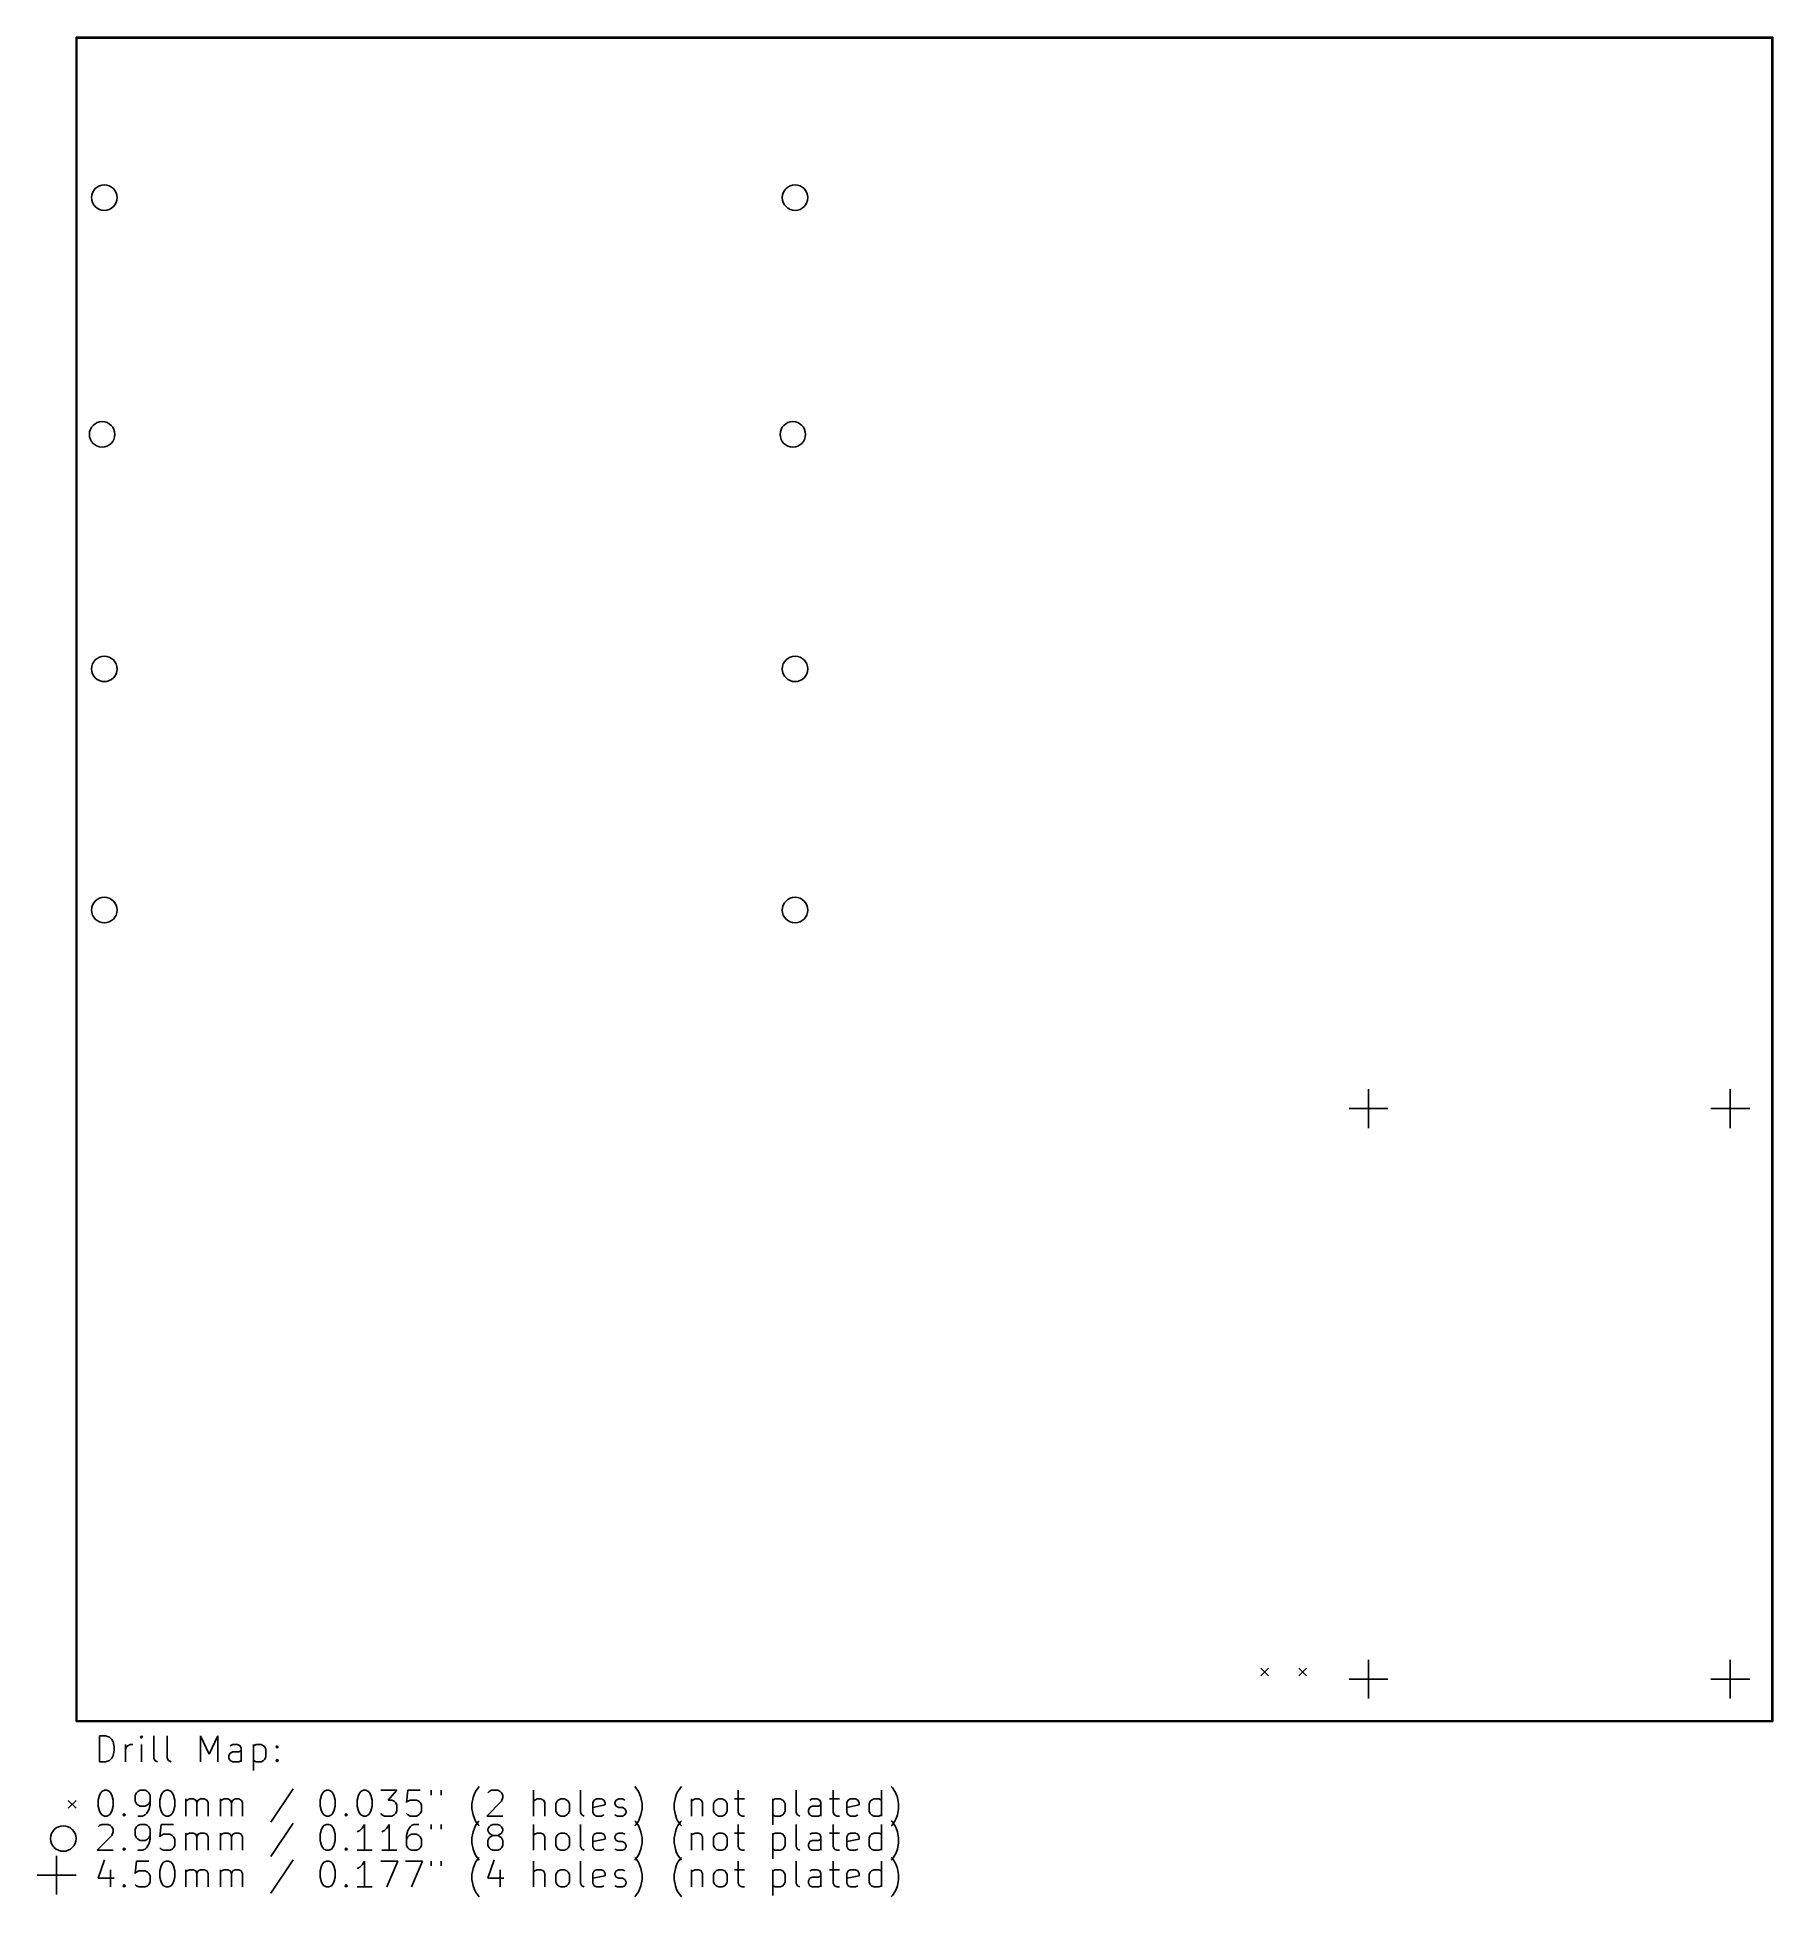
# Model space of a CAD drawing. Extents: x 13 to 214, y -231 to -15.
import ezdxf

# ---------------------------------------------------------------- set-up
doc = ezdxf.new("R2010")
doc.units = 0
doc.header["$MEASUREMENT"] = 0
doc.layers.add('BLACK', color=7, linetype='CONTINUOUS')

msp = doc.modelspace()

# ---------------------------------------------------------------- linework, layer by layer
at = {"layer": 'Black'}
for p, q in [((17.6792, -210.312), (17.6792, -15.2654)), ((17.7292, -15.19), (214.173, -15.19)), ((17.7292, -15.29), (214.173, -15.29)), ((17.7792, -210.312), (17.7792, -15.2654)), ((214.123, -210.312), (214.123, -15.24)), ((214.223, -210.312), (214.223, -15.24)), ((167.386, -137.094), (167.386, -141.594)), ((209.296, -137.094), (209.296, -141.594)), ((165.136, -139.344), (169.636, -139.344)), ((207.046, -139.344), (211.546, -139.344)), ((154.906, -204.176), (155.806, -205.076)), ((155.806, -204.176), (154.906, -205.076)), ((159.306, -204.176), (160.206, -205.076)), ((160.206, -204.176), (159.306, -205.076)), ((167.386, -203.194), (167.386, -207.694)), ((209.296, -203.194), (209.296, -207.694)), ((165.136, -205.444), (169.636, -205.444)), ((207.046, -205.444), (211.546, -205.444)), ((17.7292, -210.262), (214.173, -210.262)), ((17.7292, -210.362), (214.173, -210.362)), ((20.3935, -215.019), (20.3935, -212.019)), ((20.3935, -212.019), (21.1078, -212.019)), ((21.1078, -212.019), (21.5363, -212.162)), ((21.5363, -212.162), (21.8221, -212.448)), ((21.8221, -212.448), (21.9649, -212.733)), ((21.9649, -212.733), (22.1078, -213.305)), ((22.1078, -213.305), (22.1078, -213.733)), ((23.3935, -215.019), (23.3935, -213.019)), ((23.3935, -213.591), (23.5363, -213.305)), ((23.5363, -213.305), (23.6792, -213.162)), ((23.6792, -213.162), (23.9649, -213.019)), ((23.9649, -213.019), (24.2506, -213.019)), ((25.2506, -212.019), (25.1078, -212.162)), ((25.1078, -212.162), (25.2506, -212.305)), ((25.3935, -212.162), (25.2506, -212.019)), ((25.2506, -212.019), (25.2506, -212.305)), ((25.2506, -212.305), (25.3935, -212.162)), ((25.2506, -215.019), (25.2506, -213.019)), ((26.6792, -214.591), (26.6792, -212.019)), ((28.2506, -214.591), (28.2506, -212.019)), ((32.1078, -215.019), (32.1078, -212.019)), ((32.1078, -212.019), (33.1078, -214.162)), ((33.1078, -214.162), (34.1078, -212.019)), ((34.1078, -212.019), (34.1078, -215.019)), ((35.8221, -213.019), (35.5363, -213.162)), ((36.3935, -213.019), (35.8221, -213.019)), ((36.6792, -213.162), (36.3935, -213.019)), ((36.8221, -213.448), (36.6792, -213.162)), ((38.2506, -213.019), (38.2506, -216.019)), ((38.2506, -213.162), (38.5363, -213.019)), ((38.5363, -213.019), (39.1078, -213.019)), ((39.1078, -213.019), (39.3935, -213.162)), ((39.3935, -213.162), (39.5363, -213.305)), ((39.5363, -213.305), (39.6792, -213.591)), ((40.8221, -213.305), (40.9649, -213.162)), ((40.9649, -213.448), (40.8221, -213.305)), ((40.9649, -213.162), (41.1078, -213.305)), ((40.9649, -213.162), (40.9649, -213.448)), ((41.1078, -213.305), (40.9649, -213.448)), ((21.1078, -215.019), (20.3935, -215.019)), ((21.5363, -214.876), (21.1078, -215.019)), ((21.8221, -214.591), (21.5363, -214.876)), ((21.9649, -214.305), (21.8221, -214.591)), ((22.1078, -213.733), (21.9649, -214.305)), ((26.8221, -214.876), (26.6792, -214.591)), ((27.1078, -215.019), (26.8221, -214.876)), ((28.3935, -214.876), (28.2506, -214.591)), ((28.6792, -215.019), (28.3935, -214.876)), ((35.3935, -214.305), (35.5363, -214.019)), ((35.3935, -214.591), (35.3935, -214.305)), ((35.5363, -214.876), (35.3935, -214.591)), ((35.5363, -214.019), (35.8221, -213.876)), ((35.8221, -215.019), (35.5363, -214.876)), ((35.8221, -213.876), (36.5363, -213.876)), ((36.5363, -215.019), (35.8221, -215.019)), ((36.5363, -213.876), (36.8221, -213.733)), ((36.8221, -214.876), (36.5363, -215.019)), ((36.8221, -215.019), (36.8221, -213.448)), ((38.5363, -215.019), (38.2506, -214.876)), ((39.1078, -215.019), (38.5363, -215.019)), ((39.3935, -214.876), (39.1078, -215.019)), ((39.5363, -214.733), (39.3935, -214.876)), ((39.6792, -214.448), (39.5363, -214.733)), ((39.6792, -213.591), (39.6792, -214.448)), ((40.8221, -214.876), (40.9649, -214.733)), ((40.9649, -215.019), (40.8221, -214.876)), ((40.9649, -214.733), (41.1078, -214.876)), ((40.9649, -214.733), (40.9649, -215.019)), ((41.1078, -214.876), (40.9649, -215.019)), ((16.7792, -219.512), (17.6792, -220.412)), ((17.6792, -219.512), (16.7792, -220.412)), ((20.2506, -219.462), (20.3935, -218.891)), ((20.2506, -220.176), (20.2506, -219.462)), ((20.3935, -218.891), (20.5363, -218.605)), ((20.5363, -218.605), (20.6792, -218.462)), ((20.6792, -218.462), (20.9649, -218.319)), ((20.9649, -218.319), (21.2506, -218.319)), ((21.2506, -218.319), (21.5363, -218.462)), ((21.5363, -218.462), (21.6792, -218.605)), ((21.6792, -218.605), (21.8221, -218.891)), ((21.8221, -218.891), (21.9649, -219.462)), ((21.9649, -219.462), (21.9649, -220.176)), ((24.6792, -218.605), (24.5363, -218.891)), ((24.5363, -218.891), (24.5363, -219.605)), ((24.5363, -219.605), (24.6792, -219.891)), ((24.8221, -218.462), (24.6792, -218.605)), ((25.1078, -218.319), (24.8221, -218.462)), ((25.6792, -218.319), (25.1078, -218.319)), ((25.9649, -218.462), (25.6792, -218.319)), ((26.1078, -218.605), (25.9649, -218.462)), ((26.2506, -218.891), (26.1078, -218.605)), ((26.1078, -219.891), (26.2506, -219.605)), ((26.2506, -220.033), (26.2506, -218.891)), ((27.3935, -219.462), (27.5363, -218.891)), ((27.3935, -220.176), (27.3935, -219.462)), ((27.5363, -218.891), (27.6792, -218.605)), ((27.6792, -218.605), (27.8221, -218.462)), ((27.8221, -218.462), (28.1078, -218.319)), ((28.1078, -218.319), (28.3935, -218.319)), ((28.3935, -218.319), (28.6792, -218.462)), ((28.6792, -218.462), (28.8221, -218.605)), ((28.8221, -218.605), (28.9649, -218.891)), ((28.9649, -218.891), (29.1078, -219.462)), ((29.1078, -219.462), (29.1078, -220.176)), ((30.3935, -221.319), (30.3935, -219.319)), ((30.3935, -219.605), (30.5363, -219.462)), ((30.5363, -219.462), (30.8221, -219.319)), ((30.8221, -219.319), (31.2506, -219.319)), ((31.2506, -219.319), (31.5363, -219.462)), ((31.5363, -219.462), (31.6792, -219.748)), ((31.6792, -219.748), (31.8221, -219.462)), ((31.6792, -219.748), (31.6792, -221.319)), ((31.8221, -219.462), (32.1078, -219.319)), ((32.1078, -219.319), (32.5363, -219.319)), ((32.5363, -219.319), (32.8221, -219.462)), ((32.8221, -219.462), (32.9649, -219.748)), ((32.9649, -219.748), (32.9649, -221.319)), ((34.3935, -221.319), (34.3935, -219.319)), ((34.3935, -219.605), (34.5363, -219.462)), ((34.5363, -219.462), (34.8221, -219.319)), ((34.8221, -219.319), (35.2506, -219.319)), ((35.2506, -219.319), (35.5363, -219.462)), ((35.5363, -219.462), (35.6792, -219.748)), ((35.6792, -219.748), (35.8221, -219.462)), ((35.6792, -219.748), (35.6792, -221.319)), ((35.8221, -219.462), (36.1078, -219.319)), ((36.1078, -219.319), (36.5363, -219.319)), ((36.5363, -219.319), (36.8221, -219.462)), ((36.8221, -219.462), (36.9649, -219.748)), ((36.9649, -219.748), (36.9649, -221.319)), ((42.8221, -218.176), (40.2506, -222.033)), ((45.9649, -219.462), (46.1078, -218.891)), ((45.9649, -220.176), (45.9649, -219.462)), ((46.1078, -218.891), (46.2506, -218.605)), ((46.2506, -218.605), (46.3935, -218.462)), ((46.3935, -218.462), (46.6792, -218.319)), ((46.6792, -218.319), (46.9649, -218.319)), ((46.9649, -218.319), (47.2506, -218.462)), ((47.2506, -218.462), (47.3935, -218.605)), ((47.3935, -218.605), (47.5363, -218.891)), ((47.5363, -218.891), (47.6792, -219.462)), ((47.6792, -219.462), (47.6792, -220.176)), ((50.2506, -219.462), (50.3935, -218.891)), ((50.2506, -220.176), (50.2506, -219.462)), ((50.3935, -218.891), (50.5363, -218.605)), ((50.5363, -218.605), (50.6792, -218.462)), ((50.6792, -218.462), (50.9649, -218.319)), ((50.9649, -218.319), (51.2506, -218.319)), ((51.2506, -218.319), (51.5363, -218.462)), ((51.5363, -218.462), (51.6792, -218.605)), ((51.6792, -218.605), (51.8221, -218.891)), ((51.8221, -218.891), (51.9649, -219.462)), ((51.9649, -219.462), (51.9649, -220.176)), ((52.9649, -218.319), (54.8221, -218.319)), ((54.8221, -218.319), (53.8221, -219.462)), ((53.8221, -219.462), (54.2506, -219.462)), ((54.2506, -219.462), (54.5363, -219.605)), ((54.5363, -219.605), (54.6792, -219.748)), ((54.6792, -219.748), (54.8221, -220.033)), ((56.1078, -218.319), (55.9649, -219.748)), ((55.9649, -219.748), (56.1078, -219.605)), ((57.5363, -218.319), (56.1078, -218.319)), ((56.1078, -219.605), (56.3935, -219.462)), ((56.3935, -219.462), (57.1078, -219.462)), ((57.1078, -219.462), (57.3935, -219.605)), ((57.3935, -219.605), (57.5363, -219.748)), ((57.5363, -219.748), (57.6792, -220.033)), ((58.8221, -218.319), (58.8221, -218.891)), ((59.9649, -218.319), (59.9649, -218.891)), ((63.5363, -219.891), (63.6792, -219.176)), ((63.6792, -219.176), (63.8221, -218.748)), ((63.8221, -218.748), (63.9649, -218.462)), ((63.9649, -218.462), (64.2506, -218.033)), ((64.2506, -218.033), (64.3935, -217.891)), ((66.9649, -219.605), (65.2506, -221.319)), ((65.3935, -218.605), (65.5363, -218.462)), ((65.5363, -218.462), (65.8221, -218.319)), ((65.8221, -218.319), (66.5363, -218.319)), ((66.5363, -218.319), (66.8221, -218.462)), ((66.8221, -218.462), (66.9649, -218.605)), ((66.9649, -218.605), (67.1078, -218.891)), ((67.1078, -219.176), (66.9649, -219.605)), ((67.1078, -218.891), (67.1078, -219.176)), ((70.6792, -221.319), (70.6792, -218.319)), ((70.8221, -219.462), (70.6792, -219.605)), ((71.1078, -219.319), (70.8221, -219.462)), ((71.5363, -219.319), (71.1078, -219.319)), ((71.8221, -219.462), (71.5363, -219.319)), ((71.9649, -219.748), (71.8221, -219.462)), ((71.9649, -221.319), (71.9649, -219.748)), ((73.2506, -219.891), (73.3935, -219.605)), ((73.3935, -219.605), (73.5363, -219.462)), ((73.5363, -219.462), (73.8221, -219.319)), ((73.8221, -219.319), (74.2506, -219.319)), ((74.2506, -219.319), (74.5363, -219.462)), ((74.5363, -219.462), (74.6792, -219.605)), ((74.6792, -219.605), (74.8221, -219.891)), ((76.1078, -220.891), (76.1078, -218.319)), ((77.5363, -219.748), (77.6792, -219.462)), ((77.5363, -220.891), (77.5363, -219.748)), ((77.6792, -219.462), (77.9649, -219.319)), ((77.9649, -219.319), (78.5363, -219.319)), ((78.5363, -219.319), (78.8221, -219.462)), ((78.8221, -219.462), (78.9649, -219.748)), ((78.9649, -219.748), (78.9649, -220.033)), ((80.1078, -219.748), (80.2506, -219.462)), ((80.1078, -219.891), (80.1078, -219.748)), ((80.2506, -219.462), (80.5363, -219.319)), ((80.5363, -219.319), (80.9649, -219.319)), ((80.9649, -219.319), (81.2506, -219.462)), ((82.5363, -218.033), (82.3935, -217.891)), ((82.8221, -218.462), (82.5363, -218.033)), ((82.9649, -218.748), (82.8221, -218.462)), ((83.1078, -219.176), (82.9649, -218.748)), ((83.2506, -219.891), (83.1078, -219.176)), ((86.9649, -219.891), (87.1078, -219.176)), ((87.1078, -219.176), (87.2506, -218.748)), ((87.2506, -218.748), (87.3935, -218.462)), ((87.3935, -218.462), (87.6792, -218.033)), ((87.6792, -218.033), (87.8221, -217.891)), ((88.9649, -219.319), (88.9649, -221.319)), ((88.9649, -219.605), (89.1078, -219.462)), ((89.1078, -219.462), (89.3935, -219.319)), ((89.3935, -219.319), (89.8221, -219.319)), ((89.8221, -219.319), (90.1078, -219.462)), ((90.1078, -219.462), (90.2506, -219.748)), ((90.2506, -219.748), (90.2506, -221.319)), ((91.5363, -219.891), (91.6792, -219.605)), ((91.6792, -219.605), (91.8221, -219.462)), ((91.8221, -219.462), (92.1078, -219.319)), ((92.1078, -219.319), (92.5363, -219.319)), ((92.5363, -219.319), (92.8221, -219.462)), ((92.8221, -219.462), (92.9649, -219.605)), ((92.9649, -219.605), (93.1078, -219.891)), ((93.9649, -219.319), (95.1078, -219.319)), ((94.3935, -218.319), (94.3935, -220.891)), ((98.3935, -219.319), (98.3935, -222.319)), ((98.3935, -219.462), (98.6792, -219.319)), ((98.6792, -219.319), (99.2506, -219.319)), ((99.2506, -219.319), (99.5363, -219.462)), ((99.5363, -219.462), (99.6792, -219.605)), ((99.6792, -219.605), (99.8221, -219.891)), ((101.108, -220.891), (101.108, -218.319)), ((102.965, -219.319), (102.679, -219.462)), ((103.536, -219.319), (102.965, -219.319)), ((103.822, -219.462), (103.536, -219.319)), ((103.965, -219.748), (103.822, -219.462)), ((103.965, -221.319), (103.965, -219.748)), ((104.965, -219.319), (106.108, -219.319)), ((105.393, -218.319), (105.393, -220.891)), ((106.965, -219.748), (107.108, -219.462)), ((106.965, -220.891), (106.965, -219.748)), ((107.108, -219.462), (107.393, -219.319)), ((107.393, -219.319), (107.965, -219.319)), ((107.965, -219.319), (108.251, -219.462)), ((108.251, -219.462), (108.393, -219.748)), ((108.393, -219.748), (108.393, -220.033)), ((109.536, -219.891), (109.679, -219.605)), ((109.679, -219.605), (109.822, -219.462)), ((109.822, -219.462), (110.108, -219.319)), ((110.108, -219.319), (110.679, -219.319)), ((110.679, -219.319), (110.965, -219.462)), ((110.965, -221.319), (110.965, -218.319)), ((112.251, -218.033), (112.108, -217.891)), ((112.536, -218.462), (112.251, -218.033)), ((112.679, -218.748), (112.536, -218.462)), ((112.822, -219.176), (112.679, -218.748)), ((112.965, -219.891), (112.822, -219.176)), ((20.3935, -220.748), (20.2506, -220.176)), ((20.5363, -221.033), (20.3935, -220.748)), ((20.6792, -221.176), (20.5363, -221.033)), ((20.9649, -221.319), (20.6792, -221.176)), ((21.2506, -221.319), (20.9649, -221.319)), ((21.5363, -221.176), (21.2506, -221.319)), ((21.6792, -221.033), (21.5363, -221.176)), ((21.8221, -220.748), (21.6792, -221.033)), ((21.9649, -220.176), (21.8221, -220.748)), ((23.1078, -221.176), (23.2506, -221.033)), ((23.2506, -221.319), (23.1078, -221.176)), ((23.2506, -221.033), (23.3935, -221.176)), ((23.2506, -221.033), (23.2506, -221.319)), ((23.3935, -221.176), (23.2506, -221.319)), ((24.6792, -219.891), (24.8221, -220.033)), ((24.8221, -220.033), (25.1078, -220.176)), ((24.8221, -221.319), (25.3935, -221.319)), ((25.1078, -220.176), (25.6792, -220.176)), ((25.3935, -221.319), (25.6792, -221.176)), ((25.6792, -220.176), (25.9649, -220.033)), ((25.6792, -221.176), (25.8221, -221.033)), ((25.8221, -221.033), (26.1078, -220.605)), ((25.9649, -220.033), (26.1078, -219.891)), ((26.1078, -220.605), (26.2506, -220.033)), ((27.5363, -220.748), (27.3935, -220.176)), ((27.6792, -221.033), (27.5363, -220.748)), ((27.8221, -221.176), (27.6792, -221.033)), ((28.1078, -221.319), (27.8221, -221.176)), ((28.3935, -221.319), (28.1078, -221.319)), ((28.6792, -221.176), (28.3935, -221.319)), ((28.8221, -221.033), (28.6792, -221.176)), ((28.9649, -220.748), (28.8221, -221.033)), ((29.1078, -220.176), (28.9649, -220.748)), ((46.1078, -220.748), (45.9649, -220.176)), ((46.2506, -221.033), (46.1078, -220.748)), ((46.3935, -221.176), (46.2506, -221.033)), ((46.6792, -221.319), (46.3935, -221.176)), ((46.9649, -221.319), (46.6792, -221.319)), ((47.2506, -221.176), (46.9649, -221.319)), ((47.3935, -221.033), (47.2506, -221.176)), ((47.5363, -220.748), (47.3935, -221.033)), ((47.6792, -220.176), (47.5363, -220.748)), ((48.8221, -221.176), (48.9649, -221.033)), ((48.9649, -221.319), (48.8221, -221.176)), ((48.9649, -221.033), (49.1078, -221.176)), ((48.9649, -221.033), (48.9649, -221.319)), ((49.1078, -221.176), (48.9649, -221.319)), ((50.3935, -220.748), (50.2506, -220.176)), ((50.5363, -221.033), (50.3935, -220.748)), ((50.6792, -221.176), (50.5363, -221.033)), ((50.9649, -221.319), (50.6792, -221.176)), ((51.2506, -221.319), (50.9649, -221.319)), ((51.5363, -221.176), (51.2506, -221.319)), ((51.6792, -221.033), (51.5363, -221.176)), ((51.8221, -220.748), (51.6792, -221.033)), ((51.9649, -220.176), (51.8221, -220.748)), ((53.1078, -221.176), (52.9649, -221.033)), ((53.3935, -221.319), (53.1078, -221.176)), ((54.2506, -221.319), (53.3935, -221.319)), ((54.5363, -221.176), (54.2506, -221.319)), ((54.6792, -221.033), (54.5363, -221.176)), ((54.8221, -220.748), (54.6792, -221.033)), ((54.8221, -220.033), (54.8221, -220.748)), ((56.1078, -221.176), (55.9649, -221.033)), ((56.3935, -221.319), (56.1078, -221.176)), ((57.1078, -221.319), (56.3935, -221.319)), ((57.3935, -221.176), (57.1078, -221.319)), ((57.5363, -221.033), (57.3935, -221.176)), ((57.6792, -220.748), (57.5363, -221.033)), ((57.6792, -220.033), (57.6792, -220.748)), ((63.5363, -220.462), (63.5363, -219.891)), ((63.6792, -221.176), (63.5363, -220.462)), ((63.8221, -221.605), (63.6792, -221.176)), ((63.9649, -221.891), (63.8221, -221.605)), ((64.2506, -222.319), (63.9649, -221.891)), ((64.2506, -221.993), (64.3935, -221.851)), ((65.2506, -221.319), (67.1078, -221.319)), ((73.2506, -220.748), (73.2506, -219.891)), ((73.3935, -221.033), (73.2506, -220.748)), ((73.5363, -221.176), (73.3935, -221.033)), ((73.8221, -221.319), (73.5363, -221.176)), ((74.2506, -221.319), (73.8221, -221.319)), ((74.5363, -221.176), (74.2506, -221.319)), ((74.6792, -221.033), (74.5363, -221.176)), ((74.8221, -220.748), (74.6792, -221.033)), ((74.8221, -219.891), (74.8221, -220.748)), ((76.2506, -221.176), (76.1078, -220.891)), ((76.5363, -221.319), (76.2506, -221.176)), ((78.9649, -220.033), (77.5363, -220.319)), ((77.6792, -221.176), (77.5363, -220.891)), ((77.9649, -221.319), (77.6792, -221.176)), ((78.5363, -221.319), (77.9649, -221.319)), ((78.8221, -221.176), (78.5363, -221.319)), ((80.2506, -220.176), (80.1078, -219.891)), ((80.1078, -221.176), (80.3935, -221.319)), ((80.5363, -220.319), (80.2506, -220.176)), ((80.3935, -221.319), (80.9649, -221.319)), ((80.9649, -220.319), (80.5363, -220.319)), ((81.2506, -220.462), (80.9649, -220.319)), ((80.9649, -221.319), (81.2506, -221.176)), ((81.3935, -220.748), (81.2506, -220.462)), ((81.2506, -221.176), (81.3935, -220.891)), ((81.3935, -220.891), (81.3935, -220.748)), ((82.5363, -221.993), (82.3935, -221.851)), ((82.5363, -222.319), (82.8221, -221.891)), ((82.8221, -221.891), (82.9649, -221.605)), ((82.9649, -221.605), (83.1078, -221.176)), ((83.1078, -221.176), (83.2506, -220.462)), ((83.2506, -220.462), (83.2506, -219.891)), ((86.9649, -220.462), (86.9649, -219.891)), ((87.1078, -221.176), (86.9649, -220.462)), ((87.2506, -221.605), (87.1078, -221.176)), ((87.3935, -221.891), (87.2506, -221.605)), ((87.6792, -222.319), (87.3935, -221.891)), ((87.6792, -221.993), (87.8221, -221.851)), ((91.5363, -220.748), (91.5363, -219.891)), ((91.6792, -221.033), (91.5363, -220.748)), ((91.8221, -221.176), (91.6792, -221.033)), ((92.1078, -221.319), (91.8221, -221.176)), ((92.5363, -221.319), (92.1078, -221.319)), ((92.8221, -221.176), (92.5363, -221.319)), ((92.9649, -221.033), (92.8221, -221.176)), ((93.1078, -220.748), (92.9649, -221.033)), ((93.1078, -219.891), (93.1078, -220.748)), ((94.3935, -220.891), (94.5363, -221.176)), ((94.5363, -221.176), (94.8221, -221.319)), ((94.8221, -221.319), (95.1078, -221.319)), ((98.6792, -221.319), (98.3935, -221.176)), ((99.2506, -221.319), (98.6792, -221.319)), ((99.5363, -221.176), (99.2506, -221.319)), ((99.6792, -221.033), (99.5363, -221.176)), ((99.8221, -220.748), (99.6792, -221.033)), ((99.8221, -219.891), (99.8221, -220.748)), ((101.251, -221.176), (101.108, -220.891)), ((101.536, -221.319), (101.251, -221.176)), ((102.536, -220.605), (102.679, -220.319)), ((102.536, -220.891), (102.536, -220.605)), ((102.679, -221.176), (102.536, -220.891)), ((102.679, -220.319), (102.965, -220.176)), ((102.965, -221.319), (102.679, -221.176)), ((102.965, -220.176), (103.679, -220.176)), ((103.679, -221.319), (102.965, -221.319)), ((103.679, -220.176), (103.965, -220.033)), ((103.965, -221.176), (103.679, -221.319)), ((105.393, -220.891), (105.536, -221.176)), ((105.536, -221.176), (105.822, -221.319)), ((105.822, -221.319), (106.108, -221.319)), ((108.393, -220.033), (106.965, -220.319)), ((107.108, -221.176), (106.965, -220.891)), ((107.393, -221.319), (107.108, -221.176)), ((107.965, -221.319), (107.393, -221.319)), ((108.251, -221.176), (107.965, -221.319)), ((109.536, -220.748), (109.536, -219.891)), ((109.679, -221.033), (109.536, -220.748)), ((109.822, -221.176), (109.679, -221.033)), ((110.108, -221.319), (109.822, -221.176)), ((110.679, -221.319), (110.108, -221.319)), ((110.965, -221.176), (110.679, -221.319)), ((112.251, -221.993), (112.108, -221.851)), ((112.251, -222.319), (112.536, -221.891)), ((112.536, -221.891), (112.679, -221.605)), ((112.679, -221.605), (112.822, -221.176)), ((112.822, -221.176), (112.965, -220.462)), ((112.965, -220.462), (112.965, -219.891)), ((21.8221, -223.565), (20.1078, -225.279)), ((20.2506, -222.565), (20.3935, -222.422)), ((20.3935, -222.422), (20.6792, -222.279)), ((20.6792, -222.279), (21.3935, -222.279)), ((21.3935, -222.279), (21.6792, -222.422)), ((21.6792, -222.422), (21.8221, -222.565)), ((21.8221, -222.565), (21.9649, -222.851)), ((21.9649, -223.136), (21.8221, -223.565)), ((21.9649, -222.851), (21.9649, -223.136)), ((24.6792, -222.565), (24.5363, -222.851)), ((24.5363, -222.851), (24.5363, -223.565)), ((24.5363, -223.565), (24.6792, -223.851)), ((24.8221, -222.422), (24.6792, -222.565)), ((24.6792, -223.851), (24.8221, -223.993)), ((25.1078, -222.279), (24.8221, -222.422)), ((24.8221, -223.993), (25.1078, -224.136)), ((25.6792, -222.279), (25.1078, -222.279)), ((25.9649, -222.422), (25.6792, -222.279)), ((25.6792, -224.136), (25.9649, -223.993)), ((26.1078, -222.565), (25.9649, -222.422)), ((25.9649, -223.993), (26.1078, -223.851)), ((26.2506, -222.851), (26.1078, -222.565)), ((26.1078, -223.851), (26.2506, -223.565)), ((26.1078, -224.565), (26.2506, -223.993)), ((26.2506, -223.993), (26.2506, -222.851)), ((27.5363, -222.279), (27.3935, -223.708)), ((27.3935, -223.708), (27.5363, -223.565)), ((28.9649, -222.279), (27.5363, -222.279)), ((27.5363, -223.565), (27.8221, -223.422)), ((27.8221, -223.422), (28.5363, -223.422)), ((28.5363, -223.422), (28.8221, -223.565)), ((28.8221, -223.565), (28.9649, -223.708)), ((28.9649, -223.708), (29.1078, -223.993)), ((29.1078, -223.993), (29.1078, -224.708)), ((30.3935, -225.279), (30.3935, -223.279)), ((30.3935, -223.565), (30.5363, -223.422)), ((30.5363, -223.422), (30.8221, -223.279)), ((30.8221, -223.279), (31.2506, -223.279)), ((31.2506, -223.279), (31.5363, -223.422)), ((31.5363, -223.422), (31.6792, -223.708)), ((31.6792, -223.708), (31.8221, -223.422)), ((31.6792, -223.708), (31.6792, -225.279)), ((31.8221, -223.422), (32.1078, -223.279)), ((32.1078, -223.279), (32.5363, -223.279)), ((32.5363, -223.279), (32.8221, -223.422)), ((32.8221, -223.422), (32.9649, -223.708)), ((32.9649, -223.708), (32.9649, -225.279)), ((34.3935, -225.279), (34.3935, -223.279)), ((34.3935, -223.565), (34.5363, -223.422)), ((34.5363, -223.422), (34.8221, -223.279)), ((34.8221, -223.279), (35.2506, -223.279)), ((35.2506, -223.279), (35.5363, -223.422)), ((35.5363, -223.422), (35.6792, -223.708)), ((35.6792, -223.708), (35.8221, -223.422)), ((35.6792, -223.708), (35.6792, -225.279)), ((35.8221, -223.422), (36.1078, -223.279)), ((36.1078, -223.279), (36.5363, -223.279)), ((36.5363, -223.279), (36.8221, -223.422)), ((36.8221, -223.422), (36.9649, -223.708)), ((36.9649, -223.708), (36.9649, -225.279)), ((42.8221, -222.136), (40.2506, -225.993)), ((45.9649, -223.422), (46.1078, -222.851)), ((45.9649, -224.136), (45.9649, -223.422)), ((46.1078, -222.851), (46.2506, -222.565)), ((46.2506, -222.565), (46.3935, -222.422)), ((46.3935, -222.422), (46.6792, -222.279)), ((46.6792, -222.279), (46.9649, -222.279)), ((46.9649, -222.279), (47.2506, -222.422)), ((47.2506, -222.422), (47.3935, -222.565)), ((47.3935, -222.565), (47.5363, -222.851)), ((47.5363, -222.851), (47.6792, -223.422)), ((47.6792, -223.422), (47.6792, -224.136)), ((50.5363, -222.993), (50.2506, -223.136)), ((50.8221, -222.708), (50.5363, -222.993)), ((51.1078, -222.279), (50.8221, -222.708)), ((51.1078, -225.279), (51.1078, -222.279)), ((53.3935, -222.993), (53.1078, -223.136)), ((53.6792, -222.708), (53.3935, -222.993)), ((53.9649, -222.279), (53.6792, -222.708)), ((53.9649, -225.279), (53.9649, -222.279)), ((56.1078, -222.993), (55.9649, -223.565)), ((55.9649, -223.565), (55.9649, -224.708)), ((56.1078, -223.708), (55.9649, -223.993)), ((56.3935, -222.565), (56.1078, -222.993)), ((56.2506, -223.565), (56.1078, -223.708)), ((56.5363, -223.422), (56.2506, -223.565)), ((56.5363, -222.422), (56.3935, -222.565)), ((56.8221, -222.279), (56.5363, -222.422)), ((57.1078, -223.422), (56.5363, -223.422)), ((57.3935, -222.279), (56.8221, -222.279)), ((57.3935, -223.565), (57.1078, -223.422)), ((57.5363, -223.708), (57.3935, -223.565)), ((57.6792, -223.993), (57.5363, -223.708)), ((57.6792, -224.708), (57.6792, -223.993)), ((58.8221, -222.279), (58.8221, -222.851)), ((59.9649, -222.279), (59.9649, -222.851)), ((63.5363, -223.851), (63.6792, -223.136)), ((63.5363, -224.422), (63.5363, -223.851)), ((63.6792, -223.136), (63.8221, -222.708)), ((63.8221, -222.708), (63.9649, -222.422)), ((63.9649, -222.422), (64.2506, -221.993)), ((64.3935, -222.462), (64.2506, -222.319)), ((65.3935, -222.851), (65.5363, -222.565)), ((65.3935, -222.993), (65.3935, -222.851)), ((65.5363, -223.279), (65.3935, -222.993)), ((65.5363, -223.851), (65.3935, -224.136)), ((65.5363, -222.565), (65.6792, -222.422)), ((65.6792, -223.422), (65.5363, -223.279)), ((65.6792, -223.708), (65.5363, -223.851)), ((65.6792, -222.422), (65.9649, -222.279)), ((65.9649, -223.565), (65.6792, -223.422)), ((65.9649, -223.565), (65.6792, -223.708)), ((65.9649, -222.279), (66.5363, -222.279)), ((66.5363, -223.565), (65.9649, -223.565)), ((66.5363, -222.279), (66.8221, -222.422)), ((66.8221, -223.422), (66.5363, -223.565)), ((66.8221, -223.708), (66.5363, -223.565)), ((66.8221, -222.422), (66.9649, -222.565)), ((66.9649, -223.279), (66.8221, -223.422)), ((66.9649, -223.851), (66.8221, -223.708)), ((66.9649, -222.565), (67.1078, -222.851)), ((67.1078, -222.993), (66.9649, -223.279)), ((67.1078, -224.136), (66.9649, -223.851)), ((67.1078, -222.851), (67.1078, -222.993)), ((70.6792, -225.279), (70.6792, -222.279)), ((70.8221, -223.422), (70.6792, -223.565)), ((71.1078, -223.279), (70.8221, -223.422)), ((71.5363, -223.279), (71.1078, -223.279)), ((71.8221, -223.422), (71.5363, -223.279)), ((71.9649, -223.708), (71.8221, -223.422)), ((71.9649, -225.279), (71.9649, -223.708)), ((73.2506, -223.851), (73.3935, -223.565)), ((73.2506, -224.708), (73.2506, -223.851)), ((73.3935, -223.565), (73.5363, -223.422)), ((73.5363, -223.422), (73.8221, -223.279)), ((73.8221, -223.279), (74.2506, -223.279)), ((74.2506, -223.279), (74.5363, -223.422)), ((74.5363, -223.422), (74.6792, -223.565)), ((74.6792, -223.565), (74.8221, -223.851)), ((74.8221, -223.851), (74.8221, -224.708)), ((76.1078, -224.851), (76.1078, -222.279)), ((77.5363, -223.708), (77.6792, -223.422)), ((77.5363, -224.851), (77.5363, -223.708)), ((78.9649, -223.993), (77.5363, -224.279)), ((77.6792, -223.422), (77.9649, -223.279)), ((77.9649, -223.279), (78.5363, -223.279)), ((78.5363, -223.279), (78.8221, -223.422)), ((78.8221, -223.422), (78.9649, -223.708)), ((78.9649, -223.708), (78.9649, -223.993)), ((80.1078, -223.708), (80.2506, -223.422)), ((80.1078, -223.851), (80.1078, -223.708)), ((80.2506, -224.136), (80.1078, -223.851)), ((80.2506, -223.422), (80.5363, -223.279)), ((80.5363, -223.279), (80.9649, -223.279)), ((80.9649, -223.279), (81.2506, -223.422)), ((82.3935, -222.462), (82.5363, -222.319)), ((82.8221, -222.422), (82.5363, -221.993)), ((82.9649, -222.708), (82.8221, -222.422)), ((83.1078, -223.136), (82.9649, -222.708)), ((83.2506, -223.851), (83.1078, -223.136)), ((83.2506, -224.422), (83.2506, -223.851)), ((86.9649, -223.851), (87.1078, -223.136)), ((86.9649, -224.422), (86.9649, -223.851)), ((87.1078, -223.136), (87.2506, -222.708)), ((87.2506, -222.708), (87.3935, -222.422)), ((87.3935, -222.422), (87.6792, -221.993)), ((87.8221, -222.462), (87.6792, -222.319)), ((88.9649, -223.279), (88.9649, -225.279)), ((88.9649, -223.565), (89.1078, -223.422)), ((89.1078, -223.422), (89.3935, -223.279)), ((89.3935, -223.279), (89.8221, -223.279)), ((89.8221, -223.279), (90.1078, -223.422)), ((90.1078, -223.422), (90.2506, -223.708)), ((90.2506, -223.708), (90.2506, -225.279)), ((91.5363, -223.851), (91.6792, -223.565)), ((91.5363, -224.708), (91.5363, -223.851)), ((91.6792, -223.565), (91.8221, -223.422)), ((91.8221, -223.422), (92.1078, -223.279)), ((92.1078, -223.279), (92.5363, -223.279)), ((92.5363, -223.279), (92.8221, -223.422)), ((92.8221, -223.422), (92.9649, -223.565)), ((92.9649, -223.565), (93.1078, -223.851)), ((93.1078, -223.851), (93.1078, -224.708)), ((93.9649, -223.279), (95.1078, -223.279)), ((94.3935, -222.279), (94.3935, -224.851)), ((98.3935, -223.279), (98.3935, -226.279)), ((98.3935, -223.422), (98.6792, -223.279)), ((98.6792, -223.279), (99.2506, -223.279)), ((99.2506, -223.279), (99.5363, -223.422)), ((99.5363, -223.422), (99.6792, -223.565)), ((99.6792, -223.565), (99.8221, -223.851)), ((99.8221, -223.851), (99.8221, -224.708)), ((101.108, -224.851), (101.108, -222.279)), ((102.965, -223.279), (102.679, -223.422)), ((103.536, -223.279), (102.965, -223.279)), ((103.822, -223.422), (103.536, -223.279)), ((103.679, -224.136), (103.965, -223.993)), ((103.965, -223.708), (103.822, -223.422)), ((103.965, -225.279), (103.965, -223.708)), ((104.965, -223.279), (106.108, -223.279)), ((105.393, -222.279), (105.393, -224.851)), ((106.965, -223.708), (107.108, -223.422)), ((106.965, -224.851), (106.965, -223.708)), ((108.393, -223.993), (106.965, -224.279)), ((107.108, -223.422), (107.393, -223.279)), ((107.393, -223.279), (107.965, -223.279)), ((107.965, -223.279), (108.251, -223.422)), ((108.251, -223.422), (108.393, -223.708)), ((108.393, -223.708), (108.393, -223.993)), ((109.536, -223.851), (109.679, -223.565)), ((109.536, -224.708), (109.536, -223.851)), ((109.679, -223.565), (109.822, -223.422)), ((109.822, -223.422), (110.108, -223.279)), ((110.108, -223.279), (110.679, -223.279)), ((110.679, -223.279), (110.965, -223.422)), ((110.965, -225.279), (110.965, -222.279)), ((112.108, -222.462), (112.251, -222.319)), ((112.536, -222.422), (112.251, -221.993)), ((112.679, -222.708), (112.536, -222.422)), ((112.822, -223.136), (112.679, -222.708)), ((112.965, -223.851), (112.822, -223.136)), ((112.965, -224.422), (112.965, -223.851)), ((15.4292, -225.922), (15.4292, -230.422)), ((20.1078, -225.279), (21.9649, -225.279)), ((23.1078, -225.136), (23.2506, -224.993)), ((23.2506, -225.279), (23.1078, -225.136)), ((23.2506, -224.993), (23.3935, -225.136)), ((23.2506, -224.993), (23.2506, -225.279)), ((23.3935, -225.136), (23.2506, -225.279)), ((24.8221, -225.279), (25.3935, -225.279)), ((25.1078, -224.136), (25.6792, -224.136)), ((25.3935, -225.279), (25.6792, -225.136)), ((25.6792, -225.136), (25.8221, -224.993)), ((25.8221, -224.993), (26.1078, -224.565)), ((27.5363, -225.136), (27.3935, -224.993)), ((27.8221, -225.279), (27.5363, -225.136)), ((28.5363, -225.279), (27.8221, -225.279)), ((28.8221, -225.136), (28.5363, -225.279)), ((28.9649, -224.993), (28.8221, -225.136)), ((29.1078, -224.708), (28.9649, -224.993)), ((46.1078, -224.708), (45.9649, -224.136)), ((46.2506, -224.993), (46.1078, -224.708)), ((46.3935, -225.136), (46.2506, -224.993)), ((46.6792, -225.279), (46.3935, -225.136)), ((46.9649, -225.279), (46.6792, -225.279)), ((47.2506, -225.136), (46.9649, -225.279)), ((47.3935, -224.993), (47.2506, -225.136)), ((47.5363, -224.708), (47.3935, -224.993)), ((47.6792, -224.136), (47.5363, -224.708)), ((48.8221, -225.136), (48.9649, -224.993)), ((48.9649, -225.279), (48.8221, -225.136)), ((48.9649, -224.993), (49.1078, -225.136)), ((48.9649, -224.993), (48.9649, -225.279)), ((49.1078, -225.136), (48.9649, -225.279)), ((51.9649, -225.279), (50.2506, -225.279)), ((54.8221, -225.279), (53.1078, -225.279)), ((55.9649, -224.708), (56.1078, -224.993)), ((56.1078, -224.993), (56.2506, -225.136)), ((56.2506, -225.136), (56.5363, -225.279)), ((56.5363, -225.279), (57.1078, -225.279)), ((57.1078, -225.279), (57.3935, -225.136)), ((57.3935, -225.136), (57.5363, -224.993)), ((57.5363, -224.993), (57.6792, -224.708)), ((63.6792, -225.136), (63.5363, -224.422)), ((63.8221, -225.565), (63.6792, -225.136)), ((63.9649, -225.851), (63.8221, -225.565)), ((64.2506, -226.279), (63.9649, -225.851)), ((63.9649, -226.672), (64.2506, -226.243)), ((64.2506, -226.243), (64.3935, -226.101)), ((65.3935, -224.136), (65.3935, -224.708)), ((65.3935, -224.708), (65.5363, -224.993)), ((65.5363, -224.993), (65.6792, -225.136)), ((65.6792, -225.136), (65.9649, -225.279)), ((65.9649, -225.279), (66.5363, -225.279)), ((66.5363, -225.279), (66.8221, -225.136)), ((66.8221, -225.136), (66.9649, -224.993)), ((66.9649, -224.993), (67.1078, -224.708)), ((67.1078, -224.708), (67.1078, -224.136)), ((73.3935, -224.993), (73.2506, -224.708)), ((73.5363, -225.136), (73.3935, -224.993)), ((73.8221, -225.279), (73.5363, -225.136)), ((74.2506, -225.279), (73.8221, -225.279)), ((74.5363, -225.136), (74.2506, -225.279)), ((74.6792, -224.993), (74.5363, -225.136)), ((74.8221, -224.708), (74.6792, -224.993)), ((76.2506, -225.136), (76.1078, -224.851)), ((76.5363, -225.279), (76.2506, -225.136)), ((77.6792, -225.136), (77.5363, -224.851)), ((77.9649, -225.279), (77.6792, -225.136)), ((78.5363, -225.279), (77.9649, -225.279)), ((78.8221, -225.136), (78.5363, -225.279)), ((80.1078, -225.136), (80.3935, -225.279)), ((80.5363, -224.279), (80.2506, -224.136)), ((80.3935, -225.279), (80.9649, -225.279)), ((80.9649, -224.279), (80.5363, -224.279)), ((81.2506, -224.422), (80.9649, -224.279)), ((80.9649, -225.279), (81.2506, -225.136)), ((81.3935, -224.708), (81.2506, -224.422)), ((81.2506, -225.136), (81.3935, -224.851)), ((81.3935, -224.851), (81.3935, -224.708)), ((82.5363, -226.243), (82.3935, -226.101)), ((82.5363, -226.279), (82.8221, -225.851)), ((82.8221, -226.672), (82.5363, -226.243)), ((82.8221, -225.851), (82.9649, -225.565)), ((82.9649, -225.565), (83.1078, -225.136)), ((83.1078, -225.136), (83.2506, -224.422)), ((87.1078, -225.136), (86.9649, -224.422)), ((87.2506, -225.565), (87.1078, -225.136)), ((87.3935, -225.851), (87.2506, -225.565)), ((87.6792, -226.279), (87.3935, -225.851)), ((87.3935, -226.672), (87.6792, -226.243)), ((87.6792, -226.243), (87.8221, -226.101)), ((91.6792, -224.993), (91.5363, -224.708)), ((91.8221, -225.136), (91.6792, -224.993)), ((92.1078, -225.279), (91.8221, -225.136)), ((92.5363, -225.279), (92.1078, -225.279)), ((92.8221, -225.136), (92.5363, -225.279)), ((92.9649, -224.993), (92.8221, -225.136)), ((93.1078, -224.708), (92.9649, -224.993)), ((94.3935, -224.851), (94.5363, -225.136)), ((94.5363, -225.136), (94.8221, -225.279)), ((94.8221, -225.279), (95.1078, -225.279)), ((98.6792, -225.279), (98.3935, -225.136)), ((99.2506, -225.279), (98.6792, -225.279)), ((99.5363, -225.136), (99.2506, -225.279)), ((99.6792, -224.993), (99.5363, -225.136)), ((99.8221, -224.708), (99.6792, -224.993)), ((101.251, -225.136), (101.108, -224.851)), ((101.536, -225.279), (101.251, -225.136)), ((102.536, -224.565), (102.679, -224.279)), ((102.536, -224.851), (102.536, -224.565)), ((102.679, -225.136), (102.536, -224.851)), ((102.679, -224.279), (102.965, -224.136)), ((102.965, -225.279), (102.679, -225.136)), ((102.965, -224.136), (103.679, -224.136)), ((103.679, -225.279), (102.965, -225.279)), ((103.965, -225.136), (103.679, -225.279)), ((105.393, -224.851), (105.536, -225.136)), ((105.536, -225.136), (105.822, -225.279)), ((105.822, -225.279), (106.108, -225.279)), ((107.108, -225.136), (106.965, -224.851)), ((107.393, -225.279), (107.108, -225.136)), ((107.965, -225.279), (107.393, -225.279)), ((108.251, -225.136), (107.965, -225.279)), ((109.679, -224.993), (109.536, -224.708)), ((109.822, -225.136), (109.679, -224.993)), ((110.108, -225.279), (109.822, -225.136)), ((110.679, -225.279), (110.108, -225.279)), ((110.965, -225.136), (110.679, -225.279)), ((112.251, -226.243), (112.108, -226.101)), ((112.251, -226.279), (112.536, -225.851)), ((112.536, -226.672), (112.251, -226.243)), ((112.536, -225.851), (112.679, -225.565)), ((112.679, -225.565), (112.822, -225.136)), ((112.822, -225.136), (112.965, -224.422)), ((13.1792, -228.172), (17.6792, -228.172)), ((20.9649, -226.386), (20.2506, -228.529)), ((21.6792, -227.529), (21.6792, -229.529)), ((24.6792, -226.529), (24.5363, -227.958)), ((24.5363, -227.958), (24.6792, -227.815)), ((26.1078, -226.529), (24.6792, -226.529)), ((24.6792, -227.815), (24.9649, -227.672)), ((24.9649, -227.672), (25.6792, -227.672)), ((25.6792, -227.672), (25.9649, -227.815)), ((25.9649, -227.815), (26.1078, -227.958)), ((26.1078, -227.958), (26.2506, -228.243)), ((26.2506, -228.243), (26.2506, -228.958)), ((27.3935, -227.672), (27.5363, -227.101)), ((27.3935, -228.386), (27.3935, -227.672)), ((27.5363, -228.958), (27.3935, -228.386)), ((27.5363, -227.101), (27.6792, -226.815)), ((27.6792, -226.815), (27.8221, -226.672)), ((27.8221, -226.672), (28.1078, -226.529)), ((28.1078, -226.529), (28.3935, -226.529)), ((28.3935, -226.529), (28.6792, -226.672)), ((28.6792, -226.672), (28.8221, -226.815)), ((28.8221, -226.815), (28.9649, -227.101)), ((28.9649, -227.101), (29.1078, -227.672)), ((29.1078, -228.386), (28.9649, -228.958)), ((29.1078, -227.672), (29.1078, -228.386)), ((30.3935, -229.529), (30.3935, -227.529)), ((30.3935, -227.815), (30.5363, -227.672)), ((30.5363, -227.672), (30.8221, -227.529)), ((30.8221, -227.529), (31.2506, -227.529)), ((31.2506, -227.529), (31.5363, -227.672)), ((31.5363, -227.672), (31.6792, -227.958)), ((31.6792, -227.958), (31.8221, -227.672)), ((31.6792, -227.958), (31.6792, -229.529)), ((31.8221, -227.672), (32.1078, -227.529)), ((32.1078, -227.529), (32.5363, -227.529)), ((32.5363, -227.529), (32.8221, -227.672)), ((32.8221, -227.672), (32.9649, -227.958)), ((32.9649, -227.958), (32.9649, -229.529)), ((34.3935, -229.529), (34.3935, -227.529)), ((34.3935, -227.815), (34.5363, -227.672)), ((34.5363, -227.672), (34.8221, -227.529)), ((34.8221, -227.529), (35.2506, -227.529)), ((35.2506, -227.529), (35.5363, -227.672)), ((35.5363, -227.672), (35.6792, -227.958)), ((35.6792, -227.958), (35.8221, -227.672)), ((35.6792, -227.958), (35.6792, -229.529)), ((35.8221, -227.672), (36.1078, -227.529)), ((36.1078, -227.529), (36.5363, -227.529)), ((36.5363, -227.529), (36.8221, -227.672)), ((36.8221, -227.672), (36.9649, -227.958)), ((36.9649, -227.958), (36.9649, -229.529)), ((42.8221, -226.386), (40.2506, -230.243)), ((45.9649, -227.672), (46.1078, -227.101)), ((45.9649, -228.386), (45.9649, -227.672)), ((46.1078, -228.958), (45.9649, -228.386)), ((46.1078, -227.101), (46.2506, -226.815)), ((46.2506, -226.815), (46.3935, -226.672)), ((46.3935, -226.672), (46.6792, -226.529)), ((46.6792, -226.529), (46.9649, -226.529)), ((46.9649, -226.529), (47.2506, -226.672)), ((47.2506, -226.672), (47.3935, -226.815)), ((47.3935, -226.815), (47.5363, -227.101)), ((47.5363, -227.101), (47.6792, -227.672)), ((47.6792, -228.386), (47.5363, -228.958)), ((47.6792, -227.672), (47.6792, -228.386)), ((50.5363, -227.243), (50.2506, -227.386)), ((50.8221, -226.958), (50.5363, -227.243)), ((51.1078, -226.529), (50.8221, -226.958)), ((51.1078, -229.529), (51.1078, -226.529)), ((52.9649, -226.529), (54.9649, -226.529)), ((54.9649, -226.529), (53.6792, -229.529)), ((55.8221, -226.529), (57.8221, -226.529)), ((57.8221, -226.529), (56.5363, -229.529)), ((58.8221, -226.529), (58.8221, -227.101)), ((59.9649, -226.529), (59.9649, -227.101)), ((63.5363, -228.101), (63.6792, -227.386)), ((63.5363, -228.672), (63.5363, -228.101)), ((63.6792, -227.386), (63.8221, -226.958)), ((63.8221, -226.958), (63.9649, -226.672)), ((64.3935, -226.422), (64.2506, -226.279)), ((66.1078, -226.386), (65.3935, -228.529)), ((66.8221, -227.529), (66.8221, -229.529)), ((70.6792, -229.529), (70.6792, -226.529)), ((70.8221, -227.672), (70.6792, -227.815)), ((71.1078, -227.529), (70.8221, -227.672)), ((71.5363, -227.529), (71.1078, -227.529)), ((71.8221, -227.672), (71.5363, -227.529)), ((71.9649, -227.958), (71.8221, -227.672)), ((71.9649, -229.529), (71.9649, -227.958)), ((73.2506, -228.101), (73.3935, -227.815)), ((73.2506, -228.958), (73.2506, -228.101)), ((73.3935, -227.815), (73.5363, -227.672)), ((73.5363, -227.672), (73.8221, -227.529)), ((73.8221, -227.529), (74.2506, -227.529)), ((74.2506, -227.529), (74.5363, -227.672)), ((74.5363, -227.672), (74.6792, -227.815)), ((74.6792, -227.815), (74.8221, -228.101)), ((74.8221, -228.101), (74.8221, -228.958)), ((76.1078, -229.101), (76.1078, -226.529)), ((77.5363, -227.958), (77.6792, -227.672)), ((77.5363, -229.101), (77.5363, -227.958)), ((78.9649, -228.243), (77.5363, -228.529)), ((77.6792, -227.672), (77.9649, -227.529)), ((77.9649, -227.529), (78.5363, -227.529)), ((78.5363, -227.529), (78.8221, -227.672)), ((78.8221, -227.672), (78.9649, -227.958)), ((78.9649, -227.958), (78.9649, -228.243)), ((80.1078, -227.958), (80.2506, -227.672)), ((80.1078, -228.101), (80.1078, -227.958)), ((80.2506, -228.386), (80.1078, -228.101)), ((80.2506, -227.672), (80.5363, -227.529)), ((80.5363, -228.529), (80.2506, -228.386)), ((80.5363, -227.529), (80.9649, -227.529)), ((80.9649, -227.529), (81.2506, -227.672)), ((82.3935, -226.422), (82.5363, -226.279)), ((82.9649, -226.958), (82.8221, -226.672)), ((83.1078, -227.386), (82.9649, -226.958)), ((83.2506, -228.101), (83.1078, -227.386)), ((83.2506, -228.672), (83.2506, -228.101)), ((86.9649, -228.101), (87.1078, -227.386)), ((86.9649, -228.672), (86.9649, -228.101)), ((87.1078, -227.386), (87.2506, -226.958)), ((87.2506, -226.958), (87.3935, -226.672)), ((87.8221, -226.422), (87.6792, -226.279)), ((88.9649, -227.529), (88.9649, -229.529)), ((88.9649, -227.815), (89.1078, -227.672)), ((89.1078, -227.672), (89.3935, -227.529)), ((89.3935, -227.529), (89.8221, -227.529)), ((89.8221, -227.529), (90.1078, -227.672)), ((90.1078, -227.672), (90.2506, -227.958)), ((90.2506, -227.958), (90.2506, -229.529)), ((91.5363, -228.101), (91.6792, -227.815)), ((91.5363, -228.958), (91.5363, -228.101)), ((91.6792, -227.815), (91.8221, -227.672)), ((91.8221, -227.672), (92.1078, -227.529)), ((92.1078, -227.529), (92.5363, -227.529)), ((92.5363, -227.529), (92.8221, -227.672)), ((92.8221, -227.672), (92.9649, -227.815)), ((92.9649, -227.815), (93.1078, -228.101)), ((93.1078, -228.101), (93.1078, -228.958)), ((93.9649, -227.529), (95.1078, -227.529)), ((94.3935, -226.529), (94.3935, -229.101)), ((98.3935, -227.529), (98.3935, -230.529)), ((98.3935, -227.672), (98.6792, -227.529)), ((98.6792, -227.529), (99.2506, -227.529)), ((99.2506, -227.529), (99.5363, -227.672)), ((99.5363, -227.672), (99.6792, -227.815)), ((99.6792, -227.815), (99.8221, -228.101)), ((99.8221, -228.101), (99.8221, -228.958)), ((101.108, -229.101), (101.108, -226.529)), ((102.965, -227.529), (102.679, -227.672)), ((102.679, -228.529), (102.965, -228.386)), ((103.536, -227.529), (102.965, -227.529)), ((102.965, -228.386), (103.679, -228.386)), ((103.822, -227.672), (103.536, -227.529)), ((103.679, -228.386), (103.965, -228.243)), ((103.965, -227.958), (103.822, -227.672)), ((103.965, -229.529), (103.965, -227.958)), ((104.965, -227.529), (106.108, -227.529)), ((105.393, -226.529), (105.393, -229.101)), ((106.965, -227.958), (107.108, -227.672)), ((106.965, -229.101), (106.965, -227.958)), ((108.393, -228.243), (106.965, -228.529)), ((107.108, -227.672), (107.393, -227.529)), ((107.393, -227.529), (107.965, -227.529)), ((107.965, -227.529), (108.251, -227.672)), ((108.251, -227.672), (108.393, -227.958)), ((108.393, -227.958), (108.393, -228.243)), ((109.536, -228.101), (109.679, -227.815)), ((109.536, -228.958), (109.536, -228.101)), ((109.679, -227.815), (109.822, -227.672)), ((109.822, -227.672), (110.108, -227.529)), ((110.108, -227.529), (110.679, -227.529)), ((110.679, -227.529), (110.965, -227.672)), ((110.965, -229.529), (110.965, -226.529)), ((112.108, -226.422), (112.251, -226.279)), ((112.679, -226.958), (112.536, -226.672)), ((112.822, -227.386), (112.679, -226.958)), ((112.965, -228.101), (112.822, -227.386)), ((112.965, -228.672), (112.965, -228.101)), ((20.2506, -228.529), (22.1078, -228.529)), ((23.1078, -229.386), (23.2506, -229.243)), ((23.2506, -229.529), (23.1078, -229.386)), ((23.2506, -229.243), (23.3935, -229.386)), ((23.2506, -229.243), (23.2506, -229.529)), ((23.3935, -229.386), (23.2506, -229.529)), ((24.6792, -229.386), (24.5363, -229.243)), ((24.9649, -229.529), (24.6792, -229.386)), ((25.6792, -229.529), (24.9649, -229.529)), ((25.9649, -229.386), (25.6792, -229.529)), ((26.1078, -229.243), (25.9649, -229.386)), ((26.2506, -228.958), (26.1078, -229.243)), ((27.6792, -229.243), (27.5363, -228.958)), ((27.8221, -229.386), (27.6792, -229.243)), ((28.1078, -229.529), (27.8221, -229.386)), ((28.3935, -229.529), (28.1078, -229.529)), ((28.6792, -229.386), (28.3935, -229.529)), ((28.8221, -229.243), (28.6792, -229.386)), ((28.9649, -228.958), (28.8221, -229.243)), ((46.2506, -229.243), (46.1078, -228.958)), ((46.3935, -229.386), (46.2506, -229.243)), ((46.6792, -229.529), (46.3935, -229.386)), ((46.9649, -229.529), (46.6792, -229.529)), ((47.2506, -229.386), (46.9649, -229.529)), ((47.3935, -229.243), (47.2506, -229.386)), ((47.5363, -228.958), (47.3935, -229.243)), ((48.8221, -229.386), (48.9649, -229.243)), ((48.9649, -229.529), (48.8221, -229.386)), ((48.9649, -229.243), (49.1078, -229.386)), ((48.9649, -229.243), (48.9649, -229.529)), ((49.1078, -229.386), (48.9649, -229.529)), ((51.9649, -229.529), (50.2506, -229.529)), ((63.6792, -229.386), (63.5363, -228.672)), ((63.8221, -229.815), (63.6792, -229.386)), ((63.9649, -230.101), (63.8221, -229.815)), ((64.2506, -230.529), (63.9649, -230.101)), ((64.3935, -230.672), (64.2506, -230.529)), ((65.3935, -228.529), (67.2506, -228.529)), ((73.3935, -229.243), (73.2506, -228.958)), ((73.5363, -229.386), (73.3935, -229.243)), ((73.8221, -229.529), (73.5363, -229.386)), ((74.2506, -229.529), (73.8221, -229.529)), ((74.5363, -229.386), (74.2506, -229.529)), ((74.6792, -229.243), (74.5363, -229.386)), ((74.8221, -228.958), (74.6792, -229.243)), ((76.2506, -229.386), (76.1078, -229.101)), ((76.5363, -229.529), (76.2506, -229.386)), ((77.6792, -229.386), (77.5363, -229.101)), ((77.9649, -229.529), (77.6792, -229.386)), ((78.5363, -229.529), (77.9649, -229.529)), ((78.8221, -229.386), (78.5363, -229.529)), ((80.1078, -229.386), (80.3935, -229.529)), ((80.3935, -229.529), (80.9649, -229.529)), ((80.9649, -228.529), (80.5363, -228.529)), ((81.2506, -228.672), (80.9649, -228.529)), ((80.9649, -229.529), (81.2506, -229.386)), ((81.3935, -228.958), (81.2506, -228.672)), ((81.2506, -229.386), (81.3935, -229.101)), ((81.3935, -229.101), (81.3935, -228.958)), ((82.3935, -230.672), (82.5363, -230.529)), ((82.5363, -230.529), (82.8221, -230.101)), ((82.8221, -230.101), (82.9649, -229.815)), ((82.9649, -229.815), (83.1078, -229.386)), ((83.1078, -229.386), (83.2506, -228.672)), ((87.1078, -229.386), (86.9649, -228.672)), ((87.2506, -229.815), (87.1078, -229.386)), ((87.3935, -230.101), (87.2506, -229.815)), ((87.6792, -230.529), (87.3935, -230.101)), ((87.8221, -230.672), (87.6792, -230.529)), ((91.6792, -229.243), (91.5363, -228.958)), ((91.8221, -229.386), (91.6792, -229.243)), ((92.1078, -229.529), (91.8221, -229.386)), ((92.5363, -229.529), (92.1078, -229.529)), ((92.8221, -229.386), (92.5363, -229.529)), ((92.9649, -229.243), (92.8221, -229.386)), ((93.1078, -228.958), (92.9649, -229.243)), ((94.3935, -229.101), (94.5363, -229.386)), ((94.5363, -229.386), (94.8221, -229.529)), ((94.8221, -229.529), (95.1078, -229.529)), ((98.6792, -229.529), (98.3935, -229.386)), ((99.2506, -229.529), (98.6792, -229.529)), ((99.5363, -229.386), (99.2506, -229.529)), ((99.6792, -229.243), (99.5363, -229.386)), ((99.8221, -228.958), (99.6792, -229.243)), ((101.251, -229.386), (101.108, -229.101)), ((101.536, -229.529), (101.251, -229.386)), ((102.536, -228.815), (102.679, -228.529)), ((102.536, -229.101), (102.536, -228.815)), ((102.679, -229.386), (102.536, -229.101)), ((102.965, -229.529), (102.679, -229.386)), ((103.679, -229.529), (102.965, -229.529)), ((103.965, -229.386), (103.679, -229.529)), ((105.393, -229.101), (105.536, -229.386)), ((105.536, -229.386), (105.822, -229.529)), ((105.822, -229.529), (106.108, -229.529)), ((107.108, -229.386), (106.965, -229.101)), ((107.393, -229.529), (107.108, -229.386)), ((107.965, -229.529), (107.393, -229.529)), ((108.251, -229.386), (107.965, -229.529)), ((109.679, -229.243), (109.536, -228.958)), ((109.822, -229.386), (109.679, -229.243)), ((110.108, -229.529), (109.822, -229.386)), ((110.679, -229.529), (110.108, -229.529)), ((110.965, -229.386), (110.679, -229.529)), ((112.108, -230.672), (112.251, -230.529)), ((112.251, -230.529), (112.536, -230.101)), ((112.536, -230.101), (112.679, -229.815)), ((112.679, -229.815), (112.822, -229.386)), ((112.822, -229.386), (112.965, -228.672))]:
    msp.add_line(p, q, dxfattribs=at)
for centre in [(20.955, -33.782), (100.965, -33.782), (20.701, -61.214), (100.711, -61.214), (20.955, -88.392), (100.965, -88.392), (20.955, -116.332), (100.965, -116.332), (16.2042, -223.922)]:
    msp.add_circle(centre, 1.475, dxfattribs=at)
for centre, start, end in [((17.7292, -15.24), 90, 270), ((17.7292, -15.2654), 360, 540), ((214.173, -15.24), 360, 540), ((214.173, -15.24), 270, 450), ((17.7292, -210.312), 90, 270), ((17.7292, -210.312), 180, 360), ((214.173, -210.312), 180, 360), ((214.173, -210.312), 270, 450)]:
    msp.add_arc(centre, 0.05, start, end, dxfattribs=at)

doc.saveas('drawing.dxf')
